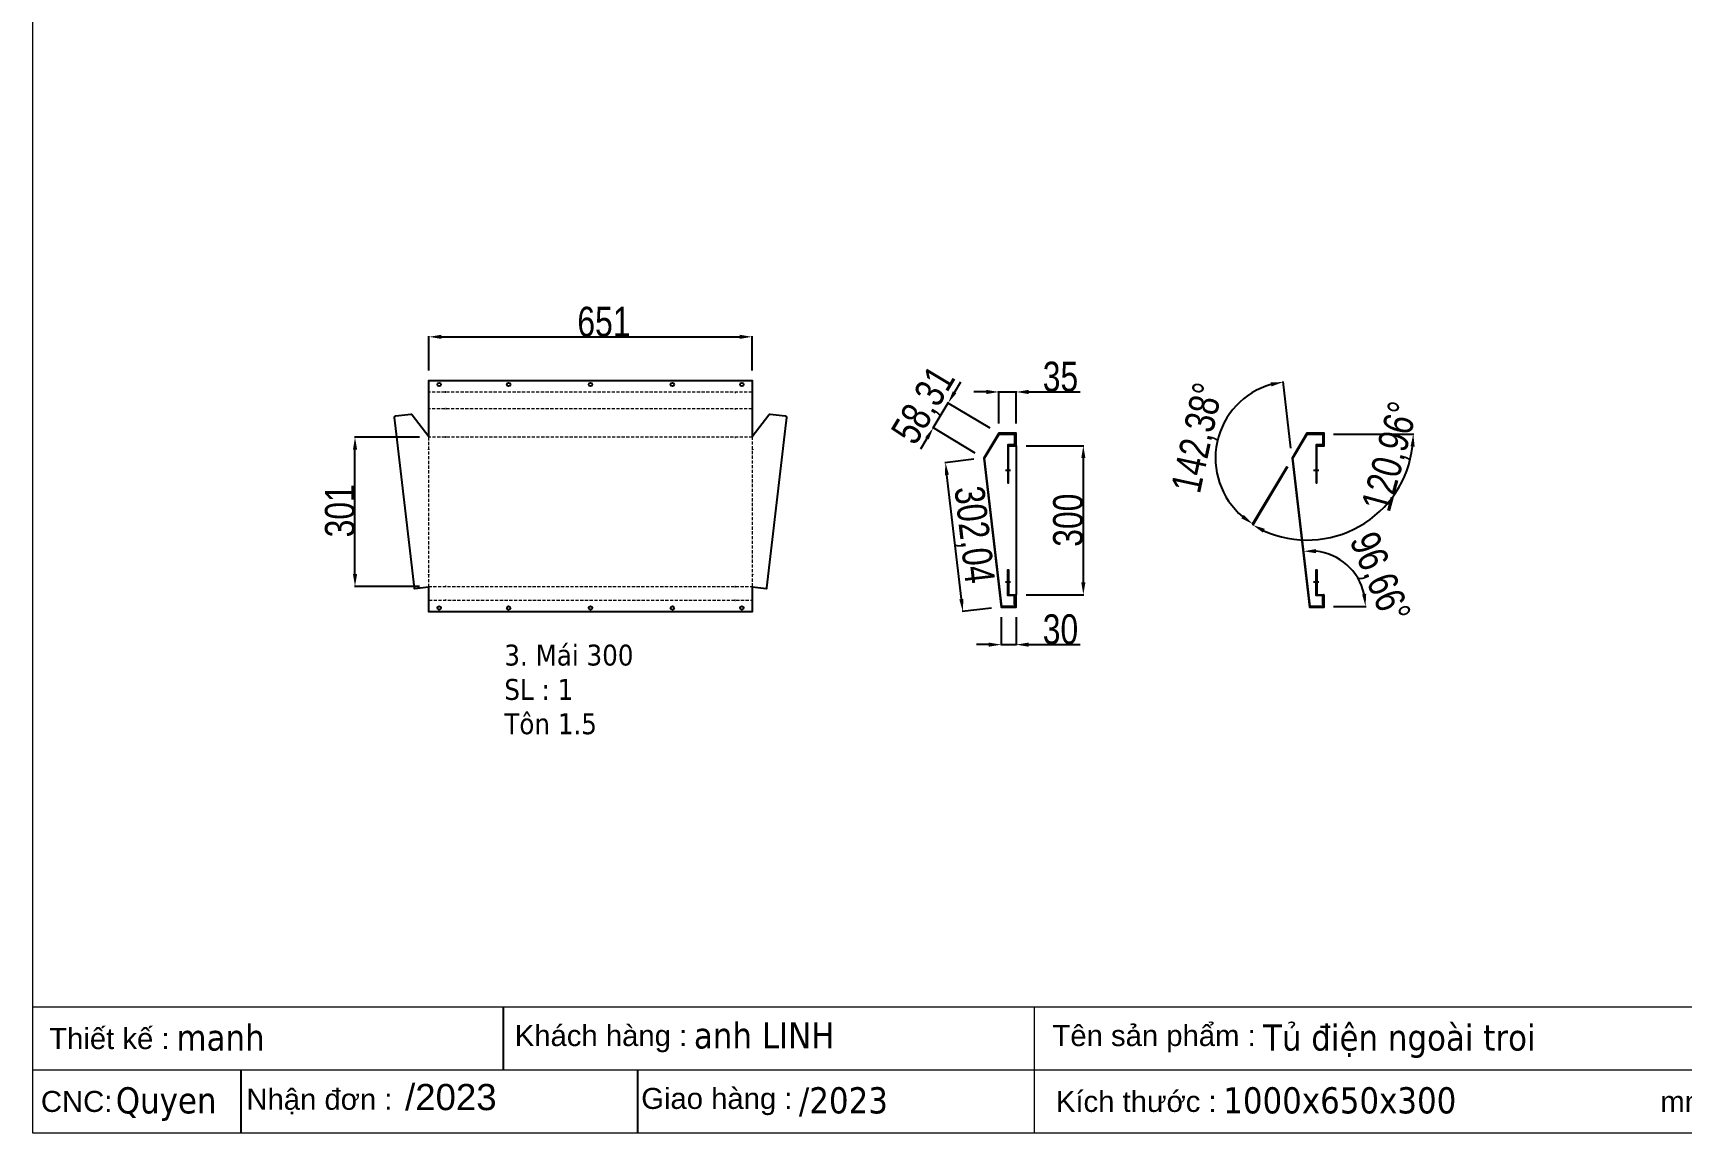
# Model space of a CAD drawing. Header units: inches. Extents: x 21 to 136330, y 8 to 58290.
# Drawn here: x 39286 to 42607, y 40855 to 43071 of the extents above; entities that cross this region are included whole.
import ezdxf
from ezdxf.enums import TextEntityAlignment as Align

# ---------------------------------------------------------------- set-up
doc = ezdxf.new("R2010")
doc.units = ezdxf.units.IN
doc.header["$MEASUREMENT"] = 0
doc.linetypes.add('HIDDEN', pattern=[9.525, 6.35, -3.175])
doc.layers.add('0 KHUNG KT01', color=7, linetype='Continuous')
doc.layers.add('@.0.DM. NÉT CHÍNH', color=7, linetype='Continuous')
doc.layers.add('0 TĂNG CỨNG', color=7, linetype='Continuous', lineweight=15)
doc.layers.add('@.0.DM. NÉT ĐỨT', color=8, linetype='HIDDEN', lineweight=9)
for name, color, linetype, transparency in [('@.0.DM. KÍCH THƯỚC', 8, 'Continuous', 0.2), ('@.0.DM. KÍCH THƯỚC @ 1', 8, 'Continuous', 0.2), ('@.DM. KÍCH THƯỚC', 8, 'Continuous', 0.2), ('@.DM. KÍCH THƯỚC @ 1', 8, 'Continuous', 0.2)]:
    doc.layers.add(name, color=color, linetype=linetype, transparency=transparency)
doc.styles.add('ARIAL', font='arial.ttf')
doc.styles.add('Note Text (ISO)', font='tahoma.ttf')
doc.styles.add('roman', font='roman.shx', dxfattribs={"width": 0.8})
doc.styles.add('Tahoma (Input Text)', font='tahoma.ttf')
doc.dimstyles.new('Kích thước Duy Mạnh', dxfattribs={"dimtxt": 30, "dimasz": 25, "dimexe": 1.25, "dimexo": 20, "dimtad": 1, "dimdec": 1, "dimtxsty": 'roman', "dimcen": 2.5, "dimclrd": 8, "dimclre": 8, "dimclrt": 2, "dimadec": 0, "dimazin": 0, "dimtfac": 1, "dimtdec": 1, "dimtix": 1, "dimtmove": 0, "dimatfit": 3, "dimfxl": 1, "dimtfillclr": 1, "dimarcsym": 0})

# ---------------------------------------------------------------- blocks, each defined once
blk = doc.blocks.new('*D838')
at = {"layer": '@.0.DM. KÍCH THƯỚC', "color": 8, "lineweight": -2, "transparency": 16777216}
for p, q in [((41237, 41894.3), (41237, 41837.4)), ((41267, 41894.3), (41267, 41837.4))]:
    blk.add_line(p, q, dxfattribs=at)
at = {"layer": '@.0.DM. KÍCH THƯỚC', "lineweight": -2, "transparency": 16777216}
for p, q in [((41212, 41838.7), (41187, 41838.7)), ((41237, 41838.7), (41267, 41838.7)), ((41292, 41838.7), (41395.9, 41838.7))]:
    blk.add_line(p, q, dxfattribs=at)
at = {"layer": '@.0.DM. KÍCH THƯỚC', "transparency": 16777216}
for points in [[(41212, 41842.8), (41212, 41834.5), (41237, 41838.7)], [(41292, 41842.8), (41292, 41834.5), (41267, 41838.7)]]:
    blk.add_solid(points, dxfattribs=at)
at = {"layer": 'Defpoints', "color": 0, "transparency": 16777216}
for p in [(41237, 41914.3), (41267, 41914.3), (41267, 41838.7)]:
    blk.add_point(p, dxfattribs=at)
at = {"layer": '@.0.DM. KÍCH THƯỚC', "color": 2, "transparency": 16777216, "insert": (41356.4, 41869.3), "char_height": 60, "attachment_point": 5, "style": 'roman'}
blk.add_mtext('30', dxfattribs=at)
blk = doc.blocks.new('*D839')
at = {"layer": '@.0.DM. KÍCH THƯỚC', "color": 8, "lineweight": -2, "transparency": 16777216}
for p, q in [((41287, 42239.3), (41403.7, 42239.3)), ((41287, 41939.3), (41403.7, 41939.3))]:
    blk.add_line(p, q, dxfattribs=at)
at = {"layer": '@.0.DM. KÍCH THƯỚC', "lineweight": -2, "transparency": 16777216}
blk.add_line((41402.5, 41964.3), (41402.5, 42214.3), dxfattribs=at)
at = {"layer": '@.0.DM. KÍCH THƯỚC', "transparency": 16777216}
for points in [[(41398.3, 42214.3), (41406.7, 42214.3), (41402.5, 42239.3)], [(41398.3, 41964.3), (41406.7, 41964.3), (41402.5, 41939.3)]]:
    blk.add_solid(points, dxfattribs=at)
at = {"layer": 'Defpoints', "color": 0, "transparency": 16777216}
for p in [(41267, 42239.3), (41402.5, 42239.3), (41267, 41939.3)]:
    blk.add_point(p, dxfattribs=at)
at = {"layer": '@.0.DM. KÍCH THƯỚC', "color": 2, "transparency": 16777216, "insert": (41371.9, 42089.3), "char_height": 60, "attachment_point": 5, "rotation": 90, "style": 'roman'}
blk.add_mtext('300', dxfattribs=at)
blk = doc.blocks.new('*D840')
at = {"layer": '@.0.DM. KÍCH THƯỚC', "color": 8, "lineweight": -2, "transparency": 16777216}
for p, q in [((41182.1, 42212), (41123.4, 42205.1)), ((41217.1, 41912), (41158.4, 41905.1))]:
    blk.add_line(p, q, dxfattribs=at)
at = {"layer": '@.0.DM. KÍCH THƯỚC', "lineweight": -2, "transparency": 16777216}
blk.add_line((41156.7, 41930.1), (41127.5, 42180.4), dxfattribs=at)
at = {"layer": '@.0.DM. KÍCH THƯỚC', "transparency": 16777216}
for points in [[(41131.6, 42180.9), (41123.4, 42179.9), (41124.6, 42205.3)], [(41160.8, 41930.6), (41152.6, 41929.6), (41159.6, 41905.3)]]:
    blk.add_solid(points, dxfattribs=at)
at = {"layer": 'Defpoints', "color": 0, "transparency": 16777216}
for p in [(41202, 42214.3), (41124.6, 42205.3), (41237, 41914.3)]:
    blk.add_point(p, dxfattribs=at)
at = {"layer": '@.0.DM. KÍCH THƯỚC', "color": 2, "transparency": 16777216, "insert": (41178.2, 42059.5), "char_height": 60, "attachment_point": 5, "rotation": 276.6543, "style": 'roman'}
blk.add_mtext('302,04', dxfattribs=at)
blk = doc.blocks.new('*D841')
at = {"layer": '@.0.DM. KÍCH THƯỚC', "lineweight": -2, "transparency": 16777216}
for p, q in [((41143, 42346.8), (41155.8, 42368.3)), ((41100.1, 42275.4), (41130.1, 42325.4)), ((41087.2, 42254), (41074.4, 42232.5))]:
    blk.add_line(p, q, dxfattribs=at)
at = {"layer": '@.0.DM. KÍCH THƯỚC', "color": 8, "lineweight": -2, "transparency": 16777216}
for p, q in [((41214.8, 42274.6), (41129, 42326)), ((41184.8, 42224.6), (41099, 42276))]:
    blk.add_line(p, q, dxfattribs=at)
at = {"layer": '@.0.DM. KÍCH THƯỚC', "transparency": 16777216}
for points in [[(41139.4, 42349), (41146.5, 42344.7), (41130.1, 42325.4)], [(41083.7, 42256.1), (41090.8, 42251.8), (41100.1, 42275.4)]]:
    blk.add_solid(points, dxfattribs=at)
at = {"layer": 'Defpoints', "color": 0, "transparency": 16777216}
for p in [(41130.1, 42325.4), (41232, 42264.3), (41202, 42214.3)]:
    blk.add_point(p, dxfattribs=at)
at = {"layer": '@.0.DM. KÍCH THƯỚC', "color": 2, "transparency": 16777216, "insert": (41083.9, 42319.1), "char_height": 60, "attachment_point": 5, "rotation": 59.036, "style": 'roman'}
blk.add_mtext('58,31', dxfattribs=at)
blk = doc.blocks.new('*D842')
at = {"layer": '@.0.DM. KÍCH THƯỚC', "lineweight": -2, "transparency": 16777216}
for p, q in [((41207, 42347.6), (41182, 42347.6)), ((41232, 42347.6), (41267, 42347.6)), ((41292, 42347.6), (41395.9, 42347.6))]:
    blk.add_line(p, q, dxfattribs=at)
at = {"layer": '@.0.DM. KÍCH THƯỚC', "color": 8, "lineweight": -2, "transparency": 16777216}
for p, q in [((41232, 42284.3), (41232, 42348.9)), ((41267, 42284.3), (41267, 42348.9))]:
    blk.add_line(p, q, dxfattribs=at)
at = {"layer": '@.0.DM. KÍCH THƯỚC', "transparency": 16777216}
for points in [[(41207, 42351.8), (41207, 42343.4), (41232, 42347.6)], [(41292, 42351.8), (41292, 42343.4), (41267, 42347.6)]]:
    blk.add_solid(points, dxfattribs=at)
at = {"layer": 'Defpoints', "color": 0, "transparency": 16777216}
for p in [(41232, 42347.6), (41232, 42264.3), (41267, 42264.3)]:
    blk.add_point(p, dxfattribs=at)
at = {"layer": '@.0.DM. KÍCH THƯỚC', "color": 2, "transparency": 16777216, "insert": (41356.4, 42378.2), "char_height": 60, "attachment_point": 5, "style": 'roman'}
blk.add_mtext('35', dxfattribs=at)
blk = doc.blocks.new('*D843')
at = {"layer": '@.0.DM. KÍCH THƯỚC', "color": 8, "lineweight": -2, "transparency": 16777216}
blk.add_line((41906.5, 41915.8), (41972.4, 41915.8), dxfattribs=at)
at = {"layer": '@.0.DM. KÍCH THƯỚC', "lineweight": -2, "transparency": 16777216}
blk.add_arc((41859.3, 41915.8), 111.8, 12.8393, 83.8228, dxfattribs=at)
at = {"layer": '@.0.DM. KÍCH THƯỚC', "transparency": 16777216}
for points in [[(41871.4, 42022.8), (41871.4, 42031.1), (41846.4, 42026.8)], [(41972.5, 41941.1), (41964.2, 41940.2), (41971.1, 41915.8)]]:
    blk.add_solid(points, dxfattribs=at)
at = {"layer": 'Defpoints', "color": 0, "transparency": 16777216}
for p in [(41824.5, 42213.9), (41907.6, 42016.6), (41859.3, 41915.8), (41859.3, 41915.8), (41886.5, 41915.8)]:
    blk.add_point(p, dxfattribs=at)
at = {"layer": '@.0.DM. KÍCH THƯỚC', "color": 2, "transparency": 16777216, "insert": (41996.3, 41972.2), "char_height": 60, "attachment_point": 5, "rotation": 292.3932, "style": 'roman'}
blk.add_mtext('96,66°', dxfattribs=at)
blk = doc.blocks.new('*D844')
at = {"layer": '@.0.DM. KÍCH THƯỚC', "color": 8, "lineweight": -2, "transparency": 16777216}
for p, q in [((41820.7, 42234.2), (41805, 42368.8)), ((41812.7, 42197.1), (41742.9, 42080.9))]:
    blk.add_line(p, q, dxfattribs=at)
at = {"layer": '@.0.DM. KÍCH THƯỚC', "lineweight": -2, "transparency": 16777216}
blk.add_arc((41823, 42214.3), 154.3, 105.9456, 229.7446, dxfattribs=at)
at = {"layer": '@.0.DM. KÍCH THƯỚC', "transparency": 16777216}
for points in [[(41779.8, 42366.8), (41781.4, 42358.6), (41805.1, 42367.6)], [(41725.7, 42099.9), (41720.8, 42093.1), (41743.6, 42081.9)]]:
    blk.add_solid(points, dxfattribs=at)
at = {"layer": 'Defpoints', "color": 0, "transparency": 16777216}
for p in [(41697.9, 42304.7), (41853, 42264.3), (41823, 42214.3), (41823, 42214.3), (41858, 41914.3)]:
    blk.add_point(p, dxfattribs=at)
at = {"layer": '@.0.DM. KÍCH THƯỚC', "color": 2, "transparency": 16777216, "insert": (41636.6, 42254.4), "char_height": 60, "attachment_point": 5, "rotation": 77.8451, "style": 'roman'}
blk.add_mtext('142,38°', dxfattribs=at)
blk = doc.blocks.new('*D845')
at = {"layer": '@.0.DM. KÍCH THƯỚC', "color": 8, "lineweight": -2, "transparency": 16777216}
for p, q in [((41906.5, 42262.8), (42068.6, 42262.8)), ((41814.2, 42196.8), (41743.3, 42078.6))]:
    blk.add_line(p, q, dxfattribs=at)
at = {"layer": '@.0.DM. KÍCH THƯỚC', "lineweight": -2, "transparency": 16777216}
blk.add_arc((41853.8, 42262.8), 213.5, 245.7474, 353.2886, dxfattribs=at)
at = {"layer": '@.0.DM. KÍCH THƯỚC', "transparency": 16777216}
for points in [[(42061.8, 42238.1), (42070.1, 42237.6), (42067.4, 42262.8)], [(41764.2, 42064.4), (41768, 42071.8), (41744, 42079.7)]]:
    blk.add_solid(points, dxfattribs=at)
at = {"layer": 'Defpoints', "color": 0, "transparency": 16777216}
for p in [(41853.8, 42262.8), (41853.8, 42262.8), (41886.5, 42262.8), (41824.5, 42213.9), (41888.5, 42052.1)]:
    blk.add_point(p, dxfattribs=at)
at = {"layer": '@.0.DM. KÍCH THƯỚC', "color": 2, "transparency": 16777216, "insert": (42024.9, 42216.5), "char_height": 60, "attachment_point": 5, "rotation": 74.8615, "style": 'roman'}
blk.add_mtext('120,96°', dxfattribs=at)
blk = doc.blocks.new('*D846')
at = {"layer": '@.DM. KÍCH THƯỚC', "color": 8, "lineweight": -2, "transparency": 16777216}
for p, q in [((40064.8, 42256.5), (39933.6, 42256.5)), ((40064.8, 41955.8), (39933.6, 41955.8))]:
    blk.add_line(p, q, dxfattribs=at)
at = {"layer": '@.DM. KÍCH THƯỚC', "lineweight": -2, "transparency": 16777216}
blk.add_line((39934.8, 41980.8), (39934.8, 42231.5), dxfattribs=at)
at = {"layer": '@.DM. KÍCH THƯỚC', "transparency": 16777216}
for points in [[(39930.7, 42231.5), (39939, 42231.5), (39934.8, 42256.5)], [(39930.7, 41980.8), (39939, 41980.8), (39934.8, 41955.8)]]:
    blk.add_solid(points, dxfattribs=at)
at = {"layer": 'Defpoints', "color": 0, "transparency": 16777216}
for p in [(39934.8, 42256.5), (40084.8, 42256.5), (40084.8, 41955.8)]:
    blk.add_point(p, dxfattribs=at)
at = {"layer": '@.DM. KÍCH THƯỚC', "color": 2, "transparency": 16777216, "insert": (39874.2, 42054.7), "char_height": 60, "attachment_point": 1, "rotation": 90, "style": 'roman'}
blk.add_mtext('301', dxfattribs=at)
blk = doc.blocks.new('*D867')
at = {"layer": '@.DM. KÍCH THƯỚC', "color": 8, "lineweight": -2, "transparency": 16777216}
for p, q in [((40083.8, 42390.7), (40083.8, 42459.9)), ((40734.8, 42390.7), (40734.8, 42459.9))]:
    blk.add_line(p, q, dxfattribs=at)
at = {"layer": '@.DM. KÍCH THƯỚC', "lineweight": -2, "transparency": 16777216}
blk.add_line((40108.8, 42458.7), (40709.8, 42458.7), dxfattribs=at)
at = {"layer": '@.DM. KÍCH THƯỚC', "transparency": 16777216}
for points in [[(40108.8, 42462.8), (40108.8, 42454.5), (40083.8, 42458.7)], [(40709.8, 42462.8), (40709.8, 42454.5), (40734.8, 42458.7)]]:
    blk.add_solid(points, dxfattribs=at)
at = {"layer": 'Defpoints', "color": 0, "transparency": 16777216}
for p in [(40734.8, 42458.7), (40083.8, 42370.7), (40734.8, 42370.7)]:
    blk.add_point(p, dxfattribs=at)
at = {"layer": '@.DM. KÍCH THƯỚC', "color": 2, "transparency": 16777216, "insert": (40382.9, 42519.3), "char_height": 60, "attachment_point": 1, "style": 'roman'}
blk.add_mtext('651', dxfattribs=at)
blk = doc.blocks.new('KHUNG KT1')
at = {"color": 7}
for p, q in [((7128, -4752), (0, -4752)), ((2294.1, -4752), (2294.1, -5040)), ((4848, -4896), (0, -4896))]:
    blk.add_line(p, q, dxfattribs=at)
blk.add_lwpolyline([(0, 0), (7128, 0), (7128, -5040), (0, -5040)], close=True, dxfattribs=at)
at = {"layer": '0 KHUNG KT01'}
for p, q in [((1077.9, -4752), (1077.9, -4896)), ((476.3, -4896), (476.3, -5040)), ((1385.1, -4896), (1385.1, -5040))]:
    blk.add_line(p, q, dxfattribs=at)
at = {"color": 2, "char_height": 48, "width": 2202.321, "attachment_point": 4, "style": 'ARIAL'}
for s, insert in [('  Thiết kế :', (0, -4824)), ('  Khách hàng :', (1066.9, -4824)), ('  Tên sản phẩm :', (2299.1, -4824)), ('CNC:', (18.2, -4968)), ('  Nhận đơn :', (451.9, -4968)), ('  Giao hàng :', (1356.7, -4968)), ('  Kích thước :', (2307, -4968)), ('mm', (3729.5, -4968))]:
    blk.add_mtext(s, dxfattribs=dict(at, insert=insert))
at = {"color": 1, "style": 'Tahoma (Input Text)', "flags": 8}
for tag, p in [('#01', (328.9, -4851.1)), ('#03', (1514.7, -4846.3)), ('#05', (2819, -4851.1)), ('#07', (4424, -4851.1)), ('#09', (5172.9, -4851.1)), ('#02', (189.8, -4995.1)), ('#04', (1755.3, -4995.1)), ('#06', (2727.8, -4995.1)), ('#08', (4382.7, -4995.1)), ('#10', (5172.9, -4995.1))]:
    blk.add_attdef(tag, p, '', height=60, dxfattribs=at)
blk.add_attdef('#11', text='', height=60, dxfattribs=at).set_placement((6996, -4961.6), align=Align.CENTER)
at = {"layer": '0 TĂNG CỨNG', "color": 1, "style": 'ARIAL'}
blk.add_attdef('#12', (852.8, -4987.6), '', height=60, dxfattribs=at)

msp = doc.modelspace()

# ---------------------------------------------------------------- linework, layer by layer
at = {"layer": '@.0.DM. NÉT CHÍNH', "color": 1}
for p, q in [((40118.1087, 42346.963), (40116.6087, 42346.963)), ((40700.5249, 42346.963), (40702.0249, 42346.963)), ((40118.3369, 42313.8523), (40116.8369, 42313.8523)), ((40700.2966, 42313.8523), (40701.7966, 42313.8523)), ((40118.354, 42256.4757), (40116.854, 42256.4757)), ((40700.2796, 42256.4757), (40701.7796, 42256.4757)), ((40083.1203, 42232.2729), (40083.1203, 42230.7729)), ((40735.5132, 42232.2729), (40735.5132, 42230.7729)), ((41255.7174, 42189.2859), (41245.5656, 42189.2859)), ((41876.7292, 42189.2859), (41866.5773, 42189.2859)), ((40083.1203, 41980.9236), (40083.1203, 41979.4236)), ((40735.5132, 41980.9236), (40735.5132, 41979.4236)), ((40118.354, 41955.8476), (40116.854, 41955.8476)), ((40700.2796, 41955.8476), (40701.7796, 41955.8476)), ((41255.7174, 41964.2851), (41245.5656, 41964.2851)), ((41876.7292, 41964.2851), (41866.5773, 41964.2851)), ((40118.354, 41928.2503), (40116.854, 41928.2503)), ((40700.2796, 41928.2503), (40701.7796, 41928.2503))]:
    msp.add_line(p, q, dxfattribs=at)
at = {"layer": '@.0.DM. NÉT CHÍNH'}
for p, q in [((40083.8168, 42257.4794), (40083.8168, 42256.4964)), ((40734.8168, 42257.4794), (40734.8168, 42256.4964)), ((41266.9673, 42239.2859), (41266.9673, 41939.2851)), ((40083.8168, 41954.7159), (40083.8168, 41955.8127)), ((40734.8168, 41954.7159), (40734.8168, 41955.8127)), ((41266.9661, 41939.2851), (41265.4661, 41939.2851)), ((41887.9778, 41939.2851), (41886.4778, 41939.2851))]:
    msp.add_line(p, q, dxfattribs=at)
msp.add_lwpolyline([(40083.8168, 42257.5762), (40083.8168, 42370.6943), (40734.8168, 42370.6943), (40734.8168, 42257.5762), (40768.7665, 42301.629, -0.263446003), (40771.4905, 42302.7775), (40801.5877, 42299.2654, -0.414213562), (40804.2198, 42295.9378), (40801.6698, 42274.0861), (40764.1812, 41952.759), (40764.0073, 41951.2691), (40734.8168, 41954.6775), (40734.8168, 41904.5538), (40083.8168, 41904.5538), (40083.8168, 41954.6775), (40054.6263, 41951.2691), (40054.4523, 41952.759), (40016.9638, 42274.0861), (40014.4138, 42295.9378, -0.414213562), (40017.0458, 42299.2654), (40047.1431, 42302.7775, -0.263446003), (40049.867, 42301.629)], format="xyb", close=True, dxfattribs=at)
for points in [[(41265.4661, 41939.2851), (41265.4661, 41915.7851), (41238.3315, 41915.7851), (41203.5064, 42213.9361), (41232.8166, 42262.7859), (41265.4673, 42262.7859), (41265.4673, 42239.2859), (41266.9673, 42239.2859), (41266.9673, 42264.2859), (41231.9673, 42264.2859), (41201.9669, 42214.2857), (41236.9661, 41914.2851), (41266.9661, 41914.2851), (41266.9661, 41939.2851)], [(41886.4778, 41939.2851), (41886.4778, 41915.7851), (41859.3432, 41915.7851), (41824.5182, 42213.9361), (41853.8284, 42262.7859), (41886.4791, 42262.7859), (41886.4791, 42239.2859), (41887.9791, 42239.2859), (41887.9791, 42264.2859), (41852.9791, 42264.2859), (41822.9786, 42214.2857), (41857.9778, 41914.2851), (41887.9778, 41914.2851), (41887.9778, 41939.2851)]]:
    msp.add_lwpolyline(points, dxfattribs=at)
for points in [[(41265.4661, 42239.2859), (41265.4661, 42259.2859), (41263.9661, 42259.2859), (41263.9661, 42240.7859), (41250.4661, 42240.7859), (41250.4661, 42164.2859), (41251.9661, 42164.2859), (41251.9661, 42239.2859)], [(41886.4778, 42239.2859), (41886.4778, 42259.2859), (41884.9778, 42259.2859), (41884.9778, 42240.7859), (41871.4778, 42240.7859), (41871.4778, 42164.2859), (41872.9778, 42164.2859), (41872.9778, 42239.2859)], [(41265.4661, 41939.2851), (41265.4661, 41919.2851), (41263.9661, 41919.2851), (41263.9661, 41937.7851), (41250.4661, 41937.7851), (41250.4661, 41989.2851), (41251.9661, 41989.2851), (41251.9661, 41939.2851)], [(41886.4778, 41939.2851), (41886.4778, 41919.2851), (41884.9778, 41919.2851), (41884.9778, 41937.7851), (41871.4778, 41937.7851), (41871.4778, 41989.2851), (41872.9778, 41989.2851), (41872.9778, 41939.2851)]]:
    msp.add_lwpolyline(points, close=True, dxfattribs=at)
for centre in [(40104.3168, 42362.6943), (40244.3168, 42362.6943), (40409.3168, 42362.6943), (40574.3168, 42362.6943), (40714.3168, 42362.6943), (40104.3168, 41912.5538), (40244.3168, 41912.5538), (40409.3168, 41912.5538), (40574.3168, 41912.5538), (40714.3168, 41912.5538)]:
    msp.add_circle(centre, 3.5, dxfattribs=at)
at = {"layer": '@.0.DM. NÉT ĐỨT'}
for p, q in [((40734.8168, 42346.9979), (40083.8168, 42346.9979)), ((40734.8168, 42313.8872), (40083.8168, 42313.8872)), ((40083.8168, 41928.2503), (40734.8168, 41928.2503))]:
    msp.add_line(p, q, dxfattribs=at)
msp.add_lwpolyline([(40083.1203, 42256.4757), (40083.1203, 41955.8476), (40735.5132, 41955.8476), (40735.5132, 42256.4757)], close=True, dxfattribs=at)

# ---------------------------------------------------------------- block references
at = {"layer": '0 TĂNG CỨNG', "color": 1}
ref = msp.add_blockref('KHUNG KT1', (39285.8612, 45286.5478), dxfattribs=dict(at, xscale=0.8792977987369557, yscale=0.8792977987369557, zscale=0.8792977987369557))
ref.add_attrib('#12', '/2023', (40035.77, 40900.9572), dxfattribs={"color": 1, "height": 52.75787, "style": 'ARIAL'})
ref.add_attrib('#01', 'manh', (39575.0873, 41021.021), dxfattribs={"layer": '0', "color": 1, "height": 52.75787, "style": 'Tahoma (Input Text)'})
ref.add_attrib('#03', 'anh LINH', (40617.7497, 41025.1859), dxfattribs={"layer": '0', "color": 1, "height": 52.75787, "style": 'Tahoma (Input Text)'})
ref.add_attrib('#04', '/2023', (40829.2952, 40894.4021), dxfattribs={"layer": '0', "color": 1, "height": 52.75787, "style": 'Tahoma (Input Text)'})
ref.add_attrib('#05', 'Tủ điện ngoài troi', (41764.6097, 41021.021), dxfattribs={"layer": '0', "color": 1, "height": 52.757868, "style": 'Tahoma (Input Text)'})
ref.add_attrib('#06', '1000x650x300', (41684.4469, 40894.4021), dxfattribs={"layer": '0', "color": 1, "height": 52.757868, "style": 'Tahoma (Input Text)'})
ref.add_attrib('#02', 'Quyen', (39452.7398, 40894.4021), dxfattribs={"layer": '0', "color": 1, "height": 52.75787, "style": 'Tahoma (Input Text)'})

# ---------------------------------------------------------------- texts
at = {"layer": '@.0.DM. NÉT CHÍNH', "color": 2, "insert": (40235.7361, 41838.6001), "char_height": 41.999999, "width": 551.411705, "attachment_point": 1, "line_spacing_factor": 0.987884, "style": 'Note Text (ISO)'}
msp.add_mtext('\\fTahoma|b0|i0;3. Mái 300\\P\\fTahoma|b0|i0;SL : 1\\P\\fTahoma|b0|i0;Tôn 1.5', dxfattribs=at)

# ---------------------------------------------------------------- dimensions: what is measured, and where the dimension line sits
at = {"layer": '@.0.DM. KÍCH THƯỚC @ 1'}
for p1, p2, distance, picture, middle in [((41201.9669, 42214.2857), (41231.9673, 42264.2859), 118.7904, '*D841', (41083.9448, 42319.1)), ((41236.9661, 41914.2851), (41201.9669, 42214.2857), 77.8824, '*D840', (41178.2032, 42059.4715))]:
    dim = msp.add_aligned_dim(p1=p1, p2=p2, distance=distance, dimstyle='Kích thước Duy Mạnh', override={"dimscale": 1, "dimtxt": 60, "dimdec": 2, "dimclrd": 256, "dimadec": 2, "dimtdec": 2, "dimtix": 1, "dimtofl": 1, "dimtmove": 0, "dimatfit": 3}, dxfattribs=at)
    dim.commit()
    dim.dimension.update_dxf_attribs({"geometry": picture, "text_midpoint": middle})
for base, p1, p2, picture, middle, dimtype in [((41231.9673, 42347.6162), (41266.9673, 42264.2859), (41231.9673, 42264.2859), '*D842', (41356.4495, 42347.6162), 129), ((41266.9661, 41838.6681), (41236.9661, 41914.2851), (41266.9661, 41914.2851), '*D838', (41356.4482, 41838.6681), 128)]:
    dim = msp.add_linear_dim(base=base, p1=p1, p2=p2, angle=180, dimstyle='Kích thước Duy Mạnh', override={"dimscale": 1, "dimtxt": 60, "dimdec": 2, "dimclrd": 256, "dimadec": 2, "dimtdec": 2, "dimtix": 1, "dimtofl": 1, "dimtmove": 0, "dimatfit": 3}, dxfattribs=at)
    dim.commit()
    dim.dimension.update_dxf_attribs({"geometry": picture, "text_midpoint": middle, "dimtype": dimtype})
dim = msp.add_angular_dim_2l(base=(41697.9389, 42304.75), line1=((41822.9786, 42214.2857), (41857.9778, 41914.2851)), line2=((41852.9791, 42264.2859), (41822.9786, 42214.2857)), dimstyle='Kích thước Duy Mạnh', override={"dimscale": 1, "dimtxt": 60, "dimdec": 2, "dimclrd": 256, "dimadec": 2, "dimtdec": 2, "dimtix": 1, "dimtofl": 1, "dimtmove": 0, "dimatfit": 3}, dxfattribs=at)
dim.commit()
dim.dimension.update_dxf_attribs({"geometry": '*D844', "text_midpoint": (41636.5807, 42254.4327)})
for base, line1, line2, picture, middle in [((41888.5496, 42052.0786), ((41853.8284, 42262.7859), (41886.4791, 42262.7859)), ((41824.5182, 42213.9361), (41853.8284, 42262.7859)), '*D845', (42059.9666, 42207.0169)), ((41907.5761, 42016.6419), ((41859.3432, 41915.7851), (41824.5182, 42213.9361)), ((41886.4778, 41915.7851), (41859.3432, 41915.7851)), '*D843', (41962.7095, 41958.3753))]:
    dim = msp.add_angular_dim_2l(base=base, line1=line1, line2=line2, dimstyle='Kích thước Duy Mạnh', override={"dimscale": 1, "dimtxt": 60, "dimdec": 2, "dimclrd": 256, "dimadec": 2, "dimtdec": 2, "dimtix": 1, "dimtofl": 1, "dimtmove": 0, "dimatfit": 3}, dxfattribs=at)
    dim.commit()
    dim.dimension.update_dxf_attribs({"geometry": picture, "text_midpoint": middle, "dimtype": 130})
dim = msp.add_linear_dim(base=(41402.4913, 42239.2859), p1=(41266.9661, 41939.2851), p2=(41266.9673, 42239.2859), angle=90, dimstyle='Kích thước Duy Mạnh', override={"dimscale": 1, "dimtxt": 60, "dimdec": 2, "dimclrd": 256, "dimadec": 2, "dimtdec": 2, "dimtix": 1, "dimtofl": 1, "dimtmove": 0, "dimatfit": 3}, dxfattribs=at)
dim.commit()
dim.dimension.update_dxf_attribs({"geometry": '*D839', "text_midpoint": (41371.8663, 42089.2855)})
at = {"layer": '@.DM. KÍCH THƯỚC @ 1', "color": 0}
for base, p1, p2, angle, picture, middle in [((40734.8168, 42458.6755), (40083.8168, 42370.6943), (40734.8168, 42370.6943), 180, '*D867', (40434.3168, 42458.6755)), ((39934.8168, 42256.4757), (40084.8168, 41955.8476), (40084.8168, 42256.4757), 270, '*D846', (39934.8168, 42106.1616))]:
    dim = msp.add_linear_dim(base=base, p1=p1, p2=p2, angle=angle, dimstyle='Kích thước Duy Mạnh', override={"dimscale": 1, "dimtxt": 60, "dimdec": 0, "dimclrd": 256, "dimtdec": 0, "dimtix": 1, "dimtofl": 0, "dimtmove": 0, "dimatfit": 1}, dxfattribs=at)
    dim.commit()
    dim.dimension.update_dxf_attribs({"geometry": picture, "text_midpoint": middle, "dimtype": 128})

doc.saveas('drawing.dxf')
